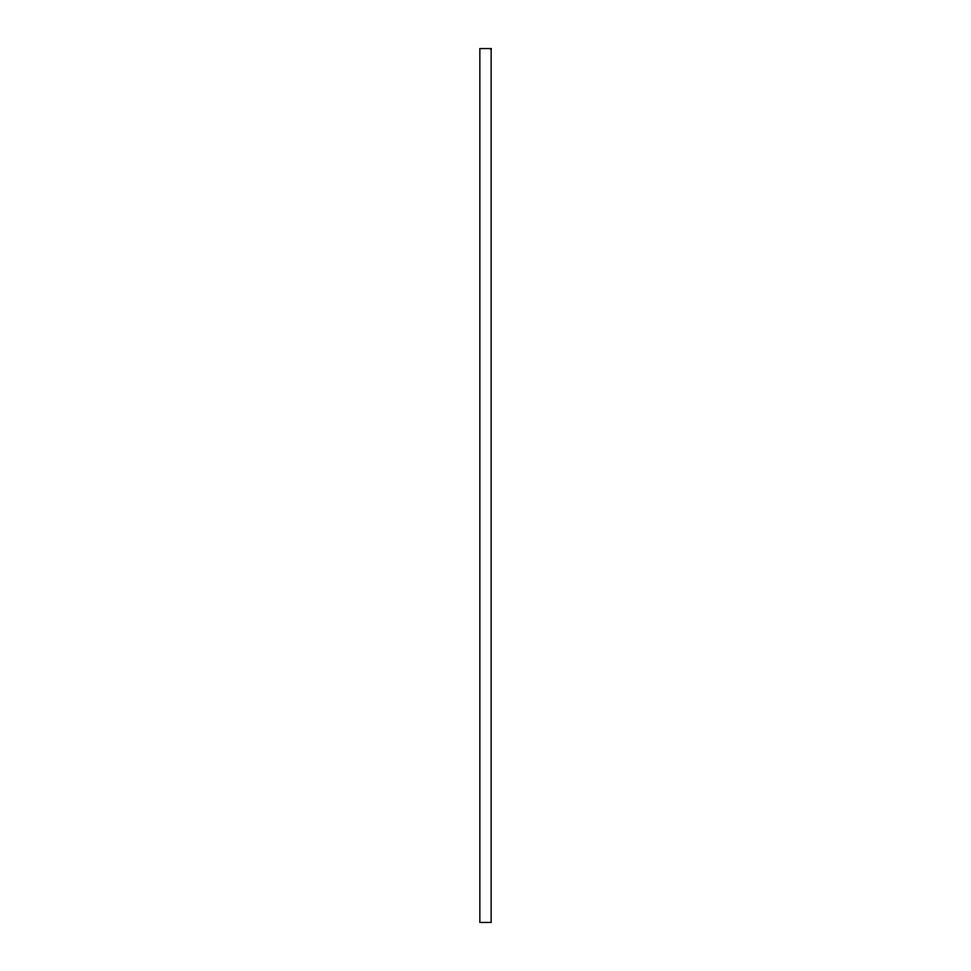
<?xml version="1.0" encoding="UTF-8"?>
<svg xmlns="http://www.w3.org/2000/svg" width="971" height="971" viewBox="0 0 971 971"><rect width="100%" height="100%" fill="white"/><g stroke="black" fill="none" stroke-linecap="round" stroke-linejoin="round"><path stroke-width="1.46" d="M491.144 48.55L479.856 48.55L479.856 922.45L491.144 922.45L491.144 48.55"/></g></svg>
